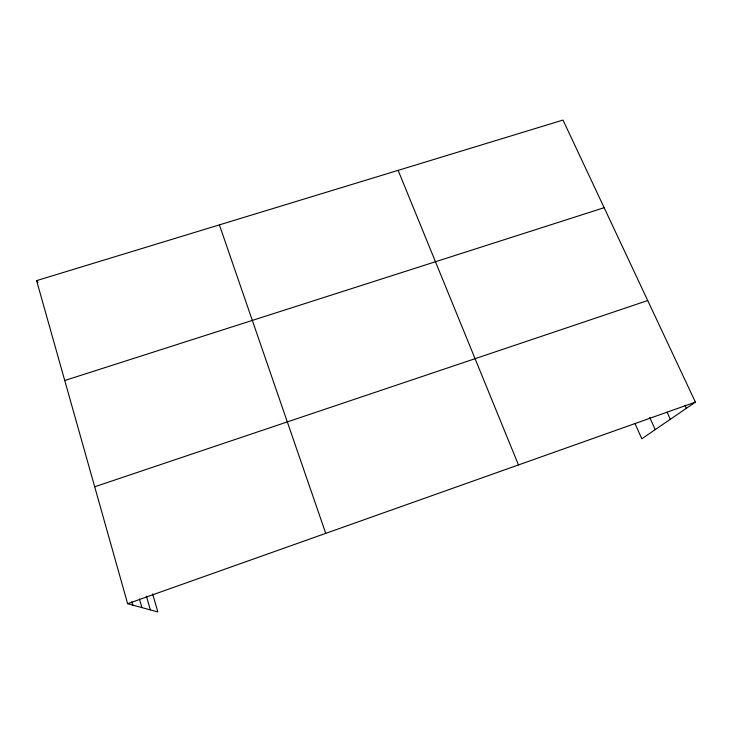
<?xml version="1.0" encoding="UTF-8"?>
<svg xmlns="http://www.w3.org/2000/svg" width="732" height="732" viewBox="0 0 732 732"><rect width="100%" height="100%" fill="white"/><g stroke="black" fill="none" stroke-linecap="round" stroke-linejoin="round"><path stroke-width="1.1" d="M152.622 593.927L157.847 611.934L127.633 603.699L36.6 280.63L563.018 120.066L695.4 402.124L641.827 438.797L634.946 423.444M127.633 603.699L695.4 402.124M94.693 486.789L647.719 300.541M64.745 380.503L604.147 207.705M36.6 280.63L37.982 282.442M684.896 405.29L686.314 408.337M667.053 412.18L670.32 419.29M649.714 417.396L655.25 429.602M398.135 170.355L518.476 464.939M219.39 224.88L325.74 533.363M146.373 596.077L150.344 609.893M139.428 599.014L141.871 607.578M131.888 601.86L132.812 605.108"/></g></svg>
